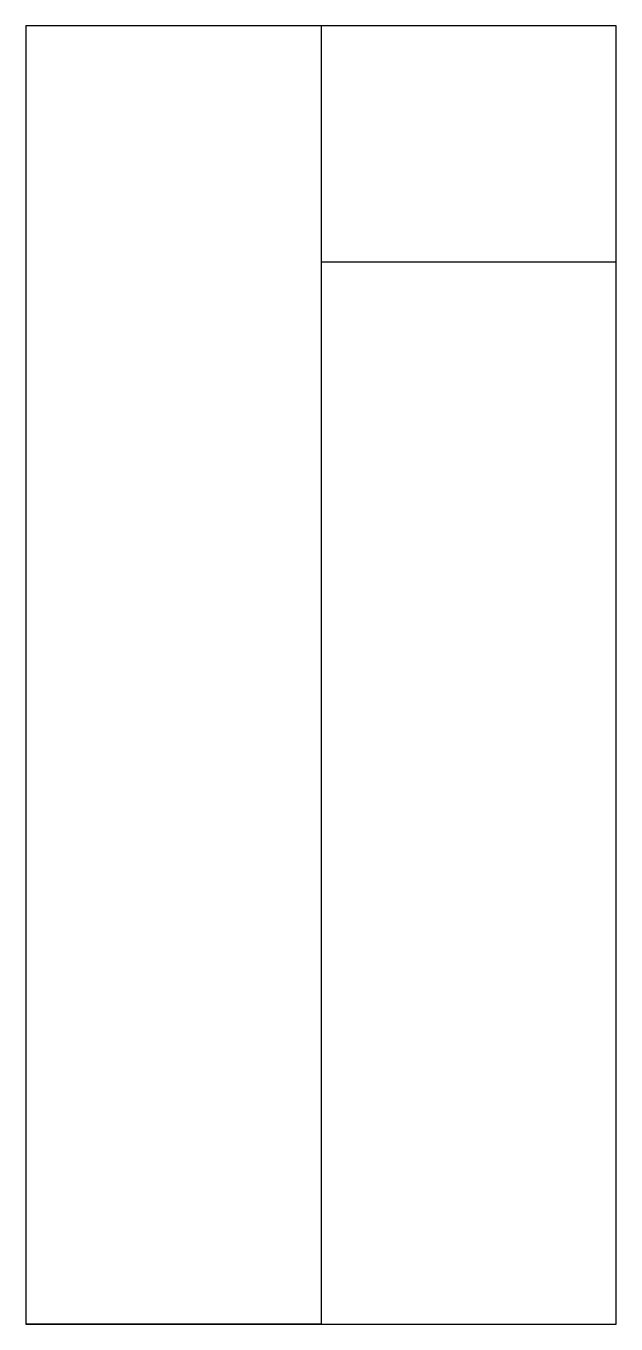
# Model space of a CAD drawing. Header units: millimetres. Extents: x 0 to 10, y 0 to 22.
import ezdxf

# ---------------------------------------------------------------- set-up
doc = ezdxf.new("R2010")
doc.units = ezdxf.units.MM
doc.layers.add('Port M2 NVMe', color=44, linetype='Continuous')

msp = doc.modelspace()

# ---------------------------------------------------------------- linework, layer by layer
at = {"layer": 'Port M2 NVMe'}
for p, q in [((0, 22), (0, 0)), ((10, 22), (0, 22)), ((5, 22), (0, 22)), ((5, 22), (5, 0)), ((5, 22), (5, 18)), ((10, 0), (10, 22)), ((5, 18), (10, 18)), ((0, 0), (10, 0)), ((5, 0), (0, 0))]:
    msp.add_line(p, q, dxfattribs=at)

doc.saveas('drawing.dxf')
